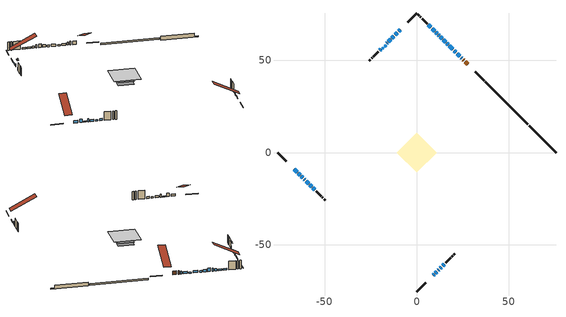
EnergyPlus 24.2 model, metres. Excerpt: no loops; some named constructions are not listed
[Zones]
conditioned space
 floor outside (Floor1 construction): -1.06,0 0,1.06 1.06,0 0,-1.06 z1.19
 floor adiabatic (Floor2 construction): -6.28,0 0,6.28 6.28,0 0,-6.28 z1.19
 floor adiabatic (AdiabaticFloorConstruction): -10.78,0 0,10.78 10.78,0 0,-10.78 z3.63
 floor foundation (Slab1 construction): -3.66,1.29 -1.29,3.66 3.66,-1.29 1.29,-3.66 z-0.91
 floor foundation (Slab2 construction): -6.28,0 0,6.28 6.28,0 0,-6.28 z-0.46
 wall outside (RimJoist1 construction): 0,-75.65 4.84,-70.81 / -75.65,0 -70.81,-4.84 / 0,75.65 -4.84,70.81 / 36.63,39.03 31.79,43.87 z1.19:1.49
 wall outside (AdiabaticWallConstruction 1): 27.66,47.99 26.22,49.44 / 25.56,50.09 25.19,50.46 z1.19:3.22
 wall outside (AdiabaticWallConstruction): 24.54,51.12 24.14,51.51 z1.19:2.87; -66.69,-8.97 -65,-10.66 z1.19:2.51; 23.48,52.17 21.94,53.72 / 19.69,55.96 17.79,57.87 / 11.09,64.56 10.36,65.3 / -56.46,-19.19 -55.38,-20.27 z1.19:2.36; 21.28,54.37 20.35,55.31 / -8.97,66.69 -9.85,65.8 / 10.04,-65.62 10.9,-64.75 / -62.72,-12.94 -61.83,-13.82 z1.19:1.75; 17.13,58.52 16.3,59.35 z1.19:2.16; 15.65,60 14.5,61.15 / 12.73,-62.92 13.42,-62.23 z1.19:2.61; 13.84,61.81 12.8,62.85 z1.19:3.22; -10.5,65.15 -11.76,63.89 / 11.56,-64.1 12.08,-63.57 z1.19:1.85; -12.42,63.24 -13.5,62.16 z1.19:1.83; 12.15,63.51 11.75,63.9 z1.19:2.92; -14.15,61.5 -15.41,60.24 / 9.7,65.95 8.35,67.3 z1.19:2; 8.97,-66.69 9.38,-66.27 z1.19:1.6; -16.07,59.59 -16.34,59.32 / -19.66,55.99 -20.13,55.52 z1.19:2.82; -64.34,-11.31 -63.37,-12.28 z1.19:3.07; 7.7,67.96 6.33,69.32 z1.19:2.03; 14.07,-61.58 15.01,-60.64 z1.19:2.41; -61.18,-14.47 -60.76,-14.89 z1.19:3.04; -60.11,-15.55 -58.7,-16.95 z1.19:2.31; -58.05,-17.6 -57.11,-18.54 z1.19:1.88
 wall outside (Wall1 construction): 15.67,-59.98 18.39,-57.26 / -54.72,-20.93 -52,-23.65 / -20.79,54.87 -23.51,52.15 / 5.67,69.98 2.95,72.7 z1.19:6.07
 wall outside (Wall2 construction): 19.05,-56.61 19.46,-56.19 / -51.35,-24.31 -50.93,-24.72 / -24.16,51.49 -24.58,51.08 / 2.3,73.36 1.88,73.77 z1.19:6.07
 wall outside (Wall3 construction): 20.12,-55.54 20.69,-54.97 / -50.28,-25.38 -49.71,-25.95 / -25.23,50.42 -25.8,49.85 / 1.23,74.43 0.66,75 z1.19:6.07
 wall foundation (FoundationWall1 construction): 61,14.65,-0.91 61,14.65,1.19 74.19,1.47,1.19 74.19,1.47,-0.37 75.65,0,-0.37 75.65,0,-0.91
 wall foundation (FoundationWall2 construction): 60.34,15.31 37.28,38.37 z-0.46:0.45
 window (WindowConstruction 24): 24.53,51.12 24.14,51.51 z1.19:2.87
 window (WindowConstruction 7): -66.69,-8.97 -65,-10.66 z1.19:2.51
 window (WindowConstruction 8): 23.48,52.17 21.94,53.72 z1.19:2.36
 window (WindowConstruction 9): 21.28,54.37 20.35,55.3 z1.19:1.75
 window (WindowConstruction 10): 19.69,55.96 17.79,57.86 z1.19:2.36
 window (WindowConstruction 11): 17.13,58.52 16.31,59.35 z1.19:2.16
 window (WindowConstruction 12): 15.65,60 14.5,61.15 z1.19:2.61
 window (WindowConstruction 13): 13.84,61.81 12.8,62.85 z1.19:3.22
 window (WindowConstruction 14): -8.97,66.69 -9.85,65.81 z1.19:1.75
 window (WindowConstruction 15): -10.5,65.15 -11.76,63.89 z1.19:1.85
 window (WindowConstruction 16): -12.42,63.24 -13.5,62.16 z1.19:1.82
 window (WindowConstruction 25): 12.15,63.51 11.75,63.9 z1.19:2.92
 window (WindowConstruction 17): -14.15,61.5 -15.41,60.24 z1.19:2
 window (WindowConstruction 18): 8.97,-66.69 9.38,-66.27 z1.19:1.6
 window (WindowConstruction 19): 10.04,-65.62 10.9,-64.75 z1.19:1.75
 window (WindowConstruction 20): 11.56,-64.1 12.08,-63.57 z1.19:1.85
 window (WindowConstruction 21): 12.74,-62.92 13.42,-62.23 z1.19:2.61
 window (WindowConstruction 26): -16.07,59.59 -16.34,59.32 z1.19:2.81
 window (WindowConstruction 22): 11.09,64.56 10.36,65.3 z1.19:2.36
 window (WindowConstruction 23): 9.7,65.95 8.35,67.3 z1.19:2
 window (WindowConstruction): -64.34,-11.31 -63.37,-12.28 z1.19:3.07
 window (WindowConstruction 27): 7.7,67.96 6.33,69.32 z1.19:2.03
 window (WindowConstruction 28): 14.08,-61.58 15.01,-60.64 z1.19:2.41
 window (WindowConstruction 1): -62.71,-12.94 -61.83,-13.82 z1.19:1.75
 window (WindowConstruction 2): -61.18,-14.48 -60.76,-14.89 z1.19:3.04
 window (WindowConstruction 3): -60.11,-15.55 -58.71,-16.95 z1.19:2.31
 window (WindowConstruction 4): -19.66,55.99 -20.13,55.52 z1.19:2.81
 window (WindowConstruction 5): -58.05,-17.6 -57.12,-18.54 z1.19:1.88
 window (WindowConstruction 6): -56.46,-19.19 -55.38,-20.27 z1.19:2.36
 door (Door): 27.66,47.99 26.22,49.44 z1.19:3.22
 door (Door 1): 25.56,50.09 25.19,50.46 z1.19:3.22
 ceiling adiabatic (AdiabaticFloorConstruction): 0,-10.78 10.78,0 0,10.78 -10.78,0 z3.63
 roof outside (Roof1 construction): 8.31,-67.34,6.07 -1.76,-57.27,13.19 -4.58,-60.09,13.19 5.5,-70.16,6.07; -67.34,-8.31,6.07 -57.27,1.76,13.19 -60.09,4.58,13.19 -70.16,-5.5,6.07; -8.31,67.34,6.07 1.76,57.27,13.19 4.58,60.09,13.19 -5.5,70.16,6.07; 28.32,47.34,6.07 18.24,37.27,13.19 21.06,34.45,13.19 31.13,44.52,6.07
 roof outside (AdiabaticRoofConstruction): -17.74,57.91,6.07 -17.07,57.24,6.54 -16.32,57.99,6.54 -16.99,58.66,6.07; -19.01,56.65,6.07 -18.46,56.1,6.45 -17.85,56.71,6.45 -18.4,57.26,6.07
 skylight (SkylightConstruction): -17.74,57.91,6.07 -17.07,57.25,6.54 -16.32,57.99,6.54 -16.99,58.66,6.07
 skylight (SkylightConstruction 1): -19.01,56.65,6.07 -18.46,56.1,6.45 -17.85,56.71,6.45 -18.4,57.26,6.07
[EnergyManagementSystem:Program]
component_loads_program: Set loads_htg_walls = 0; Set loads_htg_rim_joists = 0; Set loads_htg_foundation_walls = 0; Set loads_htg_floors = 0; Set loads_htg_slabs = 0; Set loads_htg_ceilings = 0; Set loads_htg_roofs = 0; Set loads_htg_windows_conduction = 0; Set loads_htg_windows_solar = 0; Set loads_htg_doors = 0; Set loads_htg_skylights_conduction = 0; Set loads_htg_skylights_solar = 0; Set loads_htg_internal_mass = 0; Set loads_htg_intgains = 0; Set loads_htg_lighting = 0; Set loads_htg_infil = 0; Set loads_htg_mechvent = 0; Set loads_htg_natvent = 0; Set loads_htg_whf = 0; Set loads_htg_ducts = 0; Set loads_clg_walls = 0; Set loads_clg_rim_joists = 0; Set loads_clg_foundation_walls = 0; Set loads_clg_floors = 0; Set loads_clg_slabs = 0; Set loads_clg_ceilings = 0; Set loads_clg_roofs = 0; Set loads_clg_windows_conduction = 0; Set loads_clg_windows_solar = 0; Set loads_clg_doors = 0; Set loads_clg_skylights_conduction = 0; Set loads_clg_skylights_solar = 0; Set loads_clg_internal_mass = 0; Set loads_clg_intgains = 0; Set loads_clg_lighting = 0; Set loads_clg_infil = 0; Set loads_clg_mechvent = 0; Set loads_clg_natvent = 0; Set loads_clg_whf = 0; Set loads_clg_ducts = 0; Set hr_walls = 0; Set hr_walls = hr_walls + s_conv_16 + s_ig_16 + s_sol_16 + s_lgt_16 + s_surf_16; Set hr_walls = hr_walls + s_conv_17 + s_ig_17 + s_sol_17 + s_lgt_17 + s_surf_17; Set hr_walls = hr_walls + s_conv_18 + s_ig_18 + s_sol_18 + s_lgt_18 + s_surf_18; Set hr_walls = hr_walls + s_conv_19 + s_ig_19 + s_sol_19 + s_lgt_19 + s_surf_19; Set hr_walls = hr_walls + s_conv_20 + s_ig_20 + s_sol_20 + s_lgt_20 + s_surf_20; Set hr_walls = hr_walls + s_conv_21 + s_ig_21 + s_sol_21 + s_lgt_21 + s_surf_21; Set hr_walls = hr_walls + s_conv_22 + s_ig_22 + s_sol_22 + s_lgt_22 + s_surf_22; Set hr_walls = hr_walls + s_conv_23 + s_ig_23 + s_sol_23 + s_lgt_23 + s_surf_23; Set hr_walls = hr_walls + s_conv_24 + s_ig_24 + s_sol_24 + s_lgt_24 + s_surf_24; Set hr_walls = hr_walls + s_conv_25 + s_ig_25 + s_sol_25 + s_lgt_25 + s_surf_25; Set hr_walls = hr_walls + s_conv_26 + s_ig_26 + s_sol_26 + s_lgt_26 + s_surf_26; Set hr_walls = hr_walls + s_conv_27 + s_ig_27 + s_sol_27 + s_lgt_27 + s_surf_27; Set hr_rim_joists = 0; Set hr_rim_joists = hr_rim_joists + s_conv_6 + s_ig_6 + s_sol_6 + s_lgt_6 + s_surf_6; Set hr_rim_joists = hr_rim_joists + s_conv_7 + s_ig_7 + s_sol_7 + s_lgt_7 + s_surf_7; Set hr_rim_joists = hr_rim_joists + s_conv_8 + s_ig_8 + s_sol_8 + s_lgt_8 + s_surf_8; Set hr_rim_joists = hr_rim_joists + s_conv_9 + s_ig_9 + s_sol_9 + s_lgt_9 + s_surf_9; Set hr_foundation_walls = 0; Set hr_foundation_walls = hr_foundation_walls + s_conv_2 + s_ig_2 + s_sol_2 + s_lgt_2 + s_surf_2; Set hr_foundation_walls = hr_foundation_walls + s_conv_3 + s_ig_3 + s_sol_3 + s_lgt_3 + s_surf_3; Set hr_floors = 0; Set hr_floors = hr_floors + s_conv + s_ig + s_sol + s_lgt + s_surf; Set hr_floors = hr_floors + s_conv_1 + s_ig_1 + s_sol_1 + s_lgt_1 + s_surf_1; Set hr_slabs = 0; Set hr_slabs = hr_slabs + s_conv_14 + s_ig_14 + s_sol_14 + s_lgt_14 + s_surf_14; Set hr_slabs = hr_slabs + s_conv_15 + s_ig_15 + s_sol_15 + s_lgt_15 + s_surf_15; Set hr_ceilings = 0; Set hr_roofs = 0; Set hr_roofs = hr_roofs + s_conv_10 + s_ig_10 + s_sol_10 + s_lgt_10 + s_surf_10; Set hr_roofs = hr_roofs + s_conv_11 + s_ig_11 + s_sol_11 + s_lgt_11 + s_surf_11; Set hr_roofs = hr_roofs + s_conv_12 + s_ig_12 + s_sol_12 + s_lgt_12 + s_surf_12; Set hr_roofs = hr_roofs + s_conv_13 + s_ig_13 + s_sol_13 + s_lgt_13 + s_surf_13; Set hr_windows_conduction = 0; Set hr_windows_conduction = hr_windows_conduction + ss_conv_2; Set hr_windows_conduction = hr_windows_conduction + ss_ig_2; Set hr_windows_conduction = hr_windows_conduction + ss_surf_2; Set hr_windows_conduction = hr_windows_conduction + ss_conv_3; Set hr_windows_conduction = hr_windows_conduction + ss_ig_3; Set hr_windows_conduction = hr_windows_conduction + ss_surf_3; Set hr_windows_conduction = hr_windows_conduction + ss_conv_4; Set hr_windows_conduction = hr_windows_conduction + ss_ig_4; Set hr_windows_conduction = hr_windows_conduction + ss_surf_4; Set hr_windows_conduction = hr_windows_conduction + ss_conv_5; Set hr_windows_conduction = hr_windows_conduction + ss_ig_5; Set hr_windows_conduction = hr_windows_conduction + ss_surf_5; Set hr_windows_conduction = hr_windows_conduction + ss_conv_6; Set hr_windows_conduction = hr_windows_conduction + ss_ig_6; Set hr_windows_conduction = hr_windows_conduction + ss_surf_6; Set hr_windows_conduction = hr_windows_conduction + ss_conv_7; Set hr_windows_conduction = hr_windows_conduction + ss_ig_7; Set hr_windows_conduction = hr_windows_conduction + ss_surf_7; Set hr_windows_conduction = hr_windows_conduction + ss_conv_8; Set hr_windows_conduction = hr_windows_conduction + ss_ig_8; Set hr_windows_conduction = hr_windows_conduction + ss_surf_8; Set hr_windows_conduction = hr_windows_conduction + ss_conv_9; Set hr_windows_conduction = hr_windows_conduction + ss_ig_9; Set hr_windows_conduction = hr_windows_conduction + ss_surf_9; Set hr_windows_conduction = hr_windows_conduction + ss_conv_10; Set hr_windows_conduction = hr_windows_conduction + ss_ig_10; Set hr_windows_conduction = hr_windows_conduction + ss_surf_10; Set hr_windows_conduction = hr_windows_conduction + ss_conv_11; Set hr_windows_conduction = hr_windows_conduction + ss_ig_11; Set hr_windows_conduction = hr_windows_conduction + ss_surf_11; Set hr_windows_conduction = hr_windows_conduction + ss_conv_12; Set hr_windows_conduction = hr_windows_conduction + ss_ig_12; Set hr_windows_conduction = hr_windows_conduction + ss_surf_12; Set hr_windows_conduction = hr_windows_conduction + ss_conv_13; Set hr_windows_conduction = hr_windows_conduction + ss_ig_13; Set hr_windows_conduction = hr_windows_conduction + ss_surf_13; Set hr_windows_conduction = hr_windows_conduction + ss_conv_14; Set hr_windows_conduction = hr_windows_conduction + ss_ig_14; Set hr_windows_conduction = hr_windows_conduction + ss_surf_14; Set hr_windows_conduction = hr_windows_conduction + ss_conv_15; Set hr_windows_conduction = hr_windows_conduction + ss_ig_15; Set hr_windows_conduction = hr_windows_conduction + ss_surf_15; Set hr_windows_conduction = hr_windows_conduction + ss_conv_16; Set hr_windows_conduction = hr_windows_conduction + ss_ig_16; Set hr_windows_conduction = hr_windows_conduction + ss_surf_16; Set hr_windows_conduction = hr_windows_conduction + ss_conv_17; Set hr_windows_conduction = hr_windows_conduction + ss_ig_17; Set hr_windows_conduction = hr_windows_conduction + ss_surf_17; Set hr_windows_conduction = hr_windows_conduction + ss_conv_18; Set hr_windows_conduction = hr_windows_conduction + ss_ig_18; Set hr_windows_conduction = hr_windows_conduction + ss_surf_18; Set hr_windows_conduction = hr_windows_conduction + ss_conv_19; Set hr_windows_conduction = hr_windows_conduction + ss_ig_19; Set hr_windows_conduction = hr_windows_conduction + ss_surf_19; Set hr_windows_conduction = hr_windows_conduction + ss_conv_20; Set hr_windows_conduction = hr_windows_conduction + ss_ig_20; Set hr_windows_conduction = hr_windows_conduction + ss_surf_20; Set hr_windows_conduction = hr_windows_conduction + ss_conv_21; Set hr_windows_conduction = hr_windows_conduction + ss_ig_21; Set hr_windows_conduction = hr_windows_conduction + ss_surf_21; Set hr_windows_conduction = hr_windows_conduction + ss_conv_24; Set hr_windows_conduction = hr_windows_conduction + ss_ig_24; Set hr_windows_conduction = hr_windows_conduction + ss_surf_24; Set hr_windows_conduction = hr_windows_conduction + ss_conv_25; Set hr_windows_conduction = hr_windows_conduction + ss_ig_25; Set hr_windows_conduction = hr_windows_conduction + ss_surf_25; Set hr_windows_conduction = hr_windows_conduction + ss_conv_26; Set hr_windows_conduction = hr_windows_conduction + ss_ig_26; Set hr_windows_conduction = hr_windows_conduction + ss_surf_26; Set hr_windows_conduction = hr_windows_conduction + ss_conv_27; Set hr_windows_conduction = hr_windows_conduction + ss_ig_27; Set hr_windows_conduction = hr_windows_conduction + ss_surf_27; Set hr_windows_conduction = hr_windows_conduction + ss_conv_28; Set hr_windows_conduction = hr_windows_conduction + ss_ig_28; Set hr_windows_conduction = hr_windows_conduction + ss_surf_28; Set hr_windows_conduction = hr_windows_conduction + ss_conv_29; Set hr_windows_conduction = hr_windows_conduction + ss_ig_29; Set hr_windows_conduction = hr_windows_conduction + ss_surf_29; Set hr_windows_conduction = hr_windows_conduction + ss_conv_30; Set hr_windows_conduction = hr_windows_conduction + ss_ig_30; Set hr_windows_conduction = hr_windows_conduction + ss_surf_30; Set hr_windows_conduction = hr_windows_conduction + ss_conv_31; Set hr_windows_conduction = hr_windows_conduction + ss_ig_31; Set hr_windows_conduction = hr_windows_conduction + ss_surf_31; Set hr_windows_conduction = hr_windows_conduction + ss_conv_32; Set hr_windows_conduction = hr_windows_conduction + ss_ig_32; Set hr_windows_conduction = hr_windows_conduction + ss_surf_32; Set hr_windows_solar = 0; Set hr_windows_solar = hr_windows_solar - ss_trans_in * ZoneTimestep * 3600 + ss_back_out * ZoneTimestep * 3600 + ss_trans_out * ZoneTimestep * 3600; Set hr_windows_solar = hr_windows_solar - ss_trans_in_1 * ZoneTimestep * 3600 + ss_back_out_1 * ZoneTimestep * 3600 + ss_trans_out_1 * ZoneTimestep * 3600; Set hr_windows_solar = hr_windows_solar - ss_trans_in_2 * ZoneTimestep * 3600 + ss_back_out_2 * ZoneTimestep * 3600 + ss_trans_out_2 * ZoneTimestep * 3600; Set hr_windows_solar = hr_windows_solar - ss_trans_in_3 * ZoneTimestep * 3600 + ss_back_out_3 * ZoneTimestep * 3600 + ss_trans_out_3 * ZoneTimestep * 3600; Set hr_windows_solar = hr_windows_solar - ss_trans_in_4 * ZoneTimestep * 3600 + ss_back_out_4 * ZoneTimestep * 3600 + ss_trans_out_4 * ZoneTimestep * 3600; Set hr_windows_solar = hr_windows_solar - ss_trans_in_5 * ZoneTimestep * 3600 + ss_back_out_5 * ZoneTimestep * 3600 + ss_trans_out_5 * ZoneTimestep * 3600; Set hr_windows_solar = hr_windows_solar - ss_trans_in_6 * ZoneTimestep * 3600 + ss_back_out_6 * ZoneTimestep * 3600 + ss_trans_out_6 * ZoneTimestep * 3600; Set hr_windows_solar = hr_windows_solar - ss_trans_in_7 * ZoneTimestep * 3600 + ss_back_out_7 * ZoneTimestep * 3600 + ss_trans_out_7 * ZoneTimestep * 3600; Set hr_windows_solar = hr_windows_solar - ss_trans_in_8 * ZoneTimestep * 3600 + ss_back_out_8 * ZoneTimestep * 3600 + ss_trans_out_8 * ZoneTimestep * 3600; Set hr_windows_solar = hr_windows_solar - ss_trans_in_9 * ZoneTimestep * 3600 + ss_back_out_9 * ZoneTimestep * 3600 + ss_trans_out_9 * ZoneTimestep * 3600; Set hr_windows_solar = hr_windows_solar - ss_trans_in_10 * ZoneTimestep * 3600 + ss_back_out_10 * ZoneTimestep * 3600 + ss_trans_out_10 * ZoneTimestep * 3600; Set hr_windows_solar = hr_windows_solar - ss_trans_in_11 * ZoneTimestep * 3600 + ss_back_out_11 * ZoneTimestep * 3600 + ss_trans_out_11 * ZoneTimestep * 3600; Set hr_windows_solar = hr_windows_solar - ss_trans_in_12 * ZoneTimestep * 3600 + ss_back_out_12 * ZoneTimestep * 3600 + ss_trans_out_12 * ZoneTimestep * 3600; Set hr_windows_solar = hr_windows_solar - ss_trans_in_13 * ZoneTimestep * 3600 + ss_back_out_13 * ZoneTimestep * 3600 + ss_trans_out_13 * ZoneTimestep * 3600; Set hr_windows_solar = hr_windows_solar - ss_trans_in_14 * ZoneTimestep * 3600 + ss_back_out_14 * ZoneTimestep * 3600 + ss_trans_out_14 * ZoneTimestep * 3600; Set hr_windows_solar = hr_windows_solar - ss_trans_in_15 * ZoneTimestep * 3600 + ss_back_out_15 * ZoneTimestep * 3600 + ss_trans_out_15 * ZoneTimestep * 3600; Set hr_windows_solar = hr_windows_solar - ss_trans_in_16 * ZoneTimestep * 3600 + ss_back_out_16 * ZoneTimestep * 3600 + ss_trans_out_16 * ZoneTimestep * 3600; Set hr_windows_solar = hr_windows_solar - ss_trans_in_17 * ZoneTimestep * 3600 + ss_back_out_17 * ZoneTimestep * 3600 + ss_trans_out_17 * ZoneTimestep * 3600; Set hr_windows_solar = hr_windows_solar - ss_trans_in_18 * ZoneTimestep * 3600 + ss_back_out_18 * ZoneTimestep * 3600 + ss_trans_out_18 * ZoneTimestep * 3600; Set hr_windows_solar = hr_windows_solar - ss_trans_in_19 * ZoneTimestep * 3600 + ss_back_out_19 * ZoneTimestep * 3600 + ss_trans_out_19 * ZoneTimestep * 3600; Set hr_windows_solar = hr_windows_solar - ss_trans_in_22 * ZoneTimestep * 3600 + ss_back_out_22 * ZoneTimestep * 3600 + ss_trans_out_22 * ZoneTimestep * 3600; Set hr_windows_solar = hr_windows_solar - ss_trans_in_23 * ZoneTimestep * 3600 + ss_back_out_23 * ZoneTimestep * 3600 + ss_trans_out_23 * ZoneTimestep * 3600; Set hr_windows_solar = hr_windows_solar - ss_trans_in_24 * ZoneTimestep * 3600 + ss_back_out_24 * ZoneTimestep * 3600 + ss_trans_out_24 * ZoneTimestep * 3600; Set hr_windows_solar = hr_windows_solar - ss_trans_in_25 * ZoneTimestep * 3600 + ss_back_out_25 * ZoneTimestep * 3600 + ss_trans_out_25 * ZoneTimestep * 3600; Set hr_windows_solar = hr_windows_solar - ss_trans_in_26 * ZoneTimestep * 3600 + ss_back_out_26 * ZoneTimestep * 3600 + ss_trans_out_26 * ZoneTimestep * 3600; Set hr_windows_solar = hr_windows_solar - ss_trans_in_27 * ZoneTimestep * 3600 + ss_back_out_27 * ZoneTimestep * 3600 + ss_trans_out_27 * ZoneTimestep * 3600; Set hr_windows_solar = hr_windows_solar - ss_trans_in_28 * ZoneTimestep * 3600 + ss_back_out_28 * ZoneTimestep * 3600 + ss_trans_out_28 * ZoneTimestep * 3600; Set hr_windows_solar = hr_windows_solar - ss_trans_in_29 * ZoneTimestep * 3600 + ss_back_out_29 * ZoneTimestep * 3600 + ss_trans_out_29 * ZoneTimestep * 3600; Set hr_windows_solar = hr_windows_solar - ss_trans_in_30 * ZoneTimestep * 3600 + ss_back_out_30 * ZoneTimestep * 3600 + ss_trans_out_30 * ZoneTimestep * 3600; Set hr_doors = 0; Set hr_doors = hr_doors + ss_sol; Set hr_doors = hr_doors + ss_lgt; Set hr_doors = hr_doors + ss_conv; Set hr_doors = hr_doors + ss_ig; Set hr_doors = hr_doors + ss_surf; Set hr_doors = hr_doors + ss_sol_1; Set hr_doors = hr_doors + ss_lgt_1; Set hr_doors = hr_doors + ss_conv_1; Set hr_doors = hr_doors + ss_ig_1; Set hr_doors = hr_doors + ss_surf_1; Set hr_skylights_conduction = 0; Set hr_skylights_conduction = hr_skylights_conduction + ss_conv_22; Set hr_skylights_conduction = hr_skylights_conduction + ss_ig_22; Set hr_skylights_conduction = hr_skylights_conduction + ss_surf_22; Set hr_skylights_conduction = hr_skylights_conduction + ss_conv_23; Set hr_skylights_conduction = hr_skylights_conduction + ss_ig_23; Set hr_skylights_conduction = hr_skylights_conduction + ss_surf_23; Set hr_skylights_solar = 0; Set hr_skylights_solar = hr_skylights_solar - ss_trans_in_20 * ZoneTimestep * 3600 + ss_back_out_20 * ZoneTimestep * 3600 + ss_trans_out_20 * ZoneTimestep * 3600; Set hr_skylights_solar = hr_skylights_solar - ss_trans_in_21 * ZoneTimestep * 3600 + ss_back_out_21 * ZoneTimestep * 3600 + ss_trans_out_21 * ZoneTimestep * 3600; Set hr_internal_mass = 0; Set hr_internal_mass = hr_internal_mass + s_conv_4 + s_ig_4 + s_sol_4 + s_lgt_4 + s_surf_4; Set hr_internal_mass = hr_internal_mass + s_conv_5 + s_ig_5 + s_sol_5 + s_lgt_5 + s_surf_5; Set hr_internal_mass = hr_internal_mass + im_conv + im_ig + im_sol + im_lgt + im_surf; Set hr_internal_mass = hr_internal_mass + im_conv_1 + im_ig_1 + im_sol_1 + im_lgt_1 + im_surf_1; Set hr_intgains = 0; Set hr_intgains = hr_intgains - ig_ee_conv - ig_ee_rad - ig_ee_conv_1 - ig_ee_rad_1 - ig_ee_conv_2 - ig_ee_rad_2 - ig_ee_conv_3 - ig_ee_rad_3 - ig_ee_conv_4 - ig_ee_rad_4 - ig_ee_conv_5 - ig_ee_rad_5 - ig_ee_conv_6 - ig_ee_rad_6 - ig_oe_conv - ig_oe_rad - ig_oe_conv_1 - ig_oe_rad_1 - ig_oe_conv_2 - ig_oe_rad_2 - ig_oe_conv_3 - ig_oe_rad_3 - ig_oe_conv_4 - ig_oe_rad_4 - ig_ppl_conv - ig_ppl_rad; Set hr_lighting = 0; Set hr_lighting = hr_lighting - ig_lgt_conv - ig_lgt_rad - ig_lgt_vis; Set hr_infil = 0; Set hr_infil = hr_infil - airflow_gain + airflow_loss; Set hr_natvent = 0; Set hr_natvent = hr_natvent - airflow_gain_1 + airflow_loss_1; Set hr_whf = 0; Set hr_whf = hr_whf - airflow_gain_2 + airflow_loss_2; Set hr_mechvent = 0; Set hr_mechvent = hr_mechvent - mv_conv - mv_rad - mv_conv_1 - mv_rad_1 - mv_conv_2 - mv_rad_2 - mv_conv_3 - mv_rad_3 - mv_conv_4 - mv_rad_4 - mv_conv_5 - mv_rad_5 - mv_conv_6 - mv_rad_6; Set hr_ducts = 0; Set hr_intgains = hr_intgains + dhw_loss * (1.0*(1-dhw_rtf) + 1.0*dhw_rtf); Set htg_mode = 0; Set clg_mode = 0; If (htg_load_cond > 0); Set htg_mode = 1.0; ElseIf (clg_load_cond > 0); Set clg_mode = 0.0; Else; Set htg_season = 0; Set clg_season = 0; If ((DayOfYear >= 1) && (DayOfYear <= 365)); Set clg_season = 1; EndIf; If ((DayOfYear >= 1) && (DayOfYear <= 365)); Set htg_season = 1; EndIf; If ((airflow_gain_1 <> 0) || (airflow_loss_1 <> 0)) && (clg_season == 1); Set clg_mode = 0.0; ElseIf ((airflow_gain_2 <> 0) || (airflow_loss_2 <> 0)) && (clg_season == 1); Set clg_mode = 0.0; Else; Set Tmid_setpoint = (htg_sp_s_1 + clg_sp_s_1) / 2; If (tin_s_1 > Tmid_setpoint) && (clg_season == 1); Set clg_mode = 0.0; ElseIf (tin_s_1 < Tmid_setpoint) && (htg_season == 1); Set htg_mode = 1.0; EndIf; EndIf; EndIf; Set loads_htg_walls = loads_htg_walls + (hr_walls * htg_mode * 1); Set loads_htg_rim_joists = loads_htg_rim_joists + (hr_rim_joists * htg_mode * 1); Set loads_htg_foundation_walls = loads_htg_foundation_walls + (hr_foundation_walls * htg_mode * 1); Set loads_htg_floors = loads_htg_floors + (hr_floors * htg_mode * 1); Set loads_htg_slabs = loads_htg_slabs + (hr_slabs * htg_mode * 1); Set loads_htg_ceilings = loads_htg_ceilings + (hr_ceilings * htg_mode * 1); Set loads_htg_roofs = loads_htg_roofs + (hr_roofs * htg_mode * 1); Set loads_htg_windows_conduction = loads_htg_windows_conduction + (hr_windows_conduction * htg_mode * 1); Set loads_htg_windows_solar = loads_htg_windows_solar + (hr_windows_solar * htg_mode * 1); Set loads_htg_doors = loads_htg_doors + (hr_doors * htg_mode * 1); Set loads_htg_skylights_conduction = loads_htg_skylights_conduction + (hr_skylights_conduction * htg_mode * 1); Set loads_htg_skylights_solar = loads_htg_skylights_solar + (hr_skylights_solar * htg_mode * 1); Set loads_htg_internal_mass = loads_htg_internal_mass + (hr_internal_mass * htg_mode * 1); Set loads_htg_intgains = loads_htg_intgains + (hr_intgains * htg_mode * 1); Set loads_htg_lighting = loads_htg_lighting + (hr_lighting * htg_mode * 1); Set loads_htg_infil = loads_htg_infil + (hr_infil * htg_mode * 1); Set loads_htg_mechvent = loads_htg_mechvent + (hr_mechvent * htg_mode * 1); Set loads_htg_natvent = loads_htg_natvent + (hr_natvent * htg_mode * 1); Set loads_htg_whf = loads_htg_whf + (hr_whf * htg_mode * 1); Set loads_htg_ducts = loads_htg_ducts + (hr_ducts * htg_mode * 1); Set loads_clg_walls = loads_clg_walls + (-hr_walls * clg_mode * 1); Set loads_clg_rim_joists = loads_clg_rim_joists + (-hr_rim_joists * clg_mode * 1); Set loads_clg_foundation_walls = loads_clg_foundation_walls + (-hr_foundation_walls * clg_mode * 1); Set loads_clg_floors = loads_clg_floors + (-hr_floors * clg_mode * 1); Set loads_clg_slabs = loads_clg_slabs + (-hr_slabs * clg_mode * 1); Set loads_clg_ceilings = loads_clg_ceilings + (-hr_ceilings * clg_mode * 1); Set loads_clg_roofs = loads_clg_roofs + (-hr_roofs * clg_mode * 1); Set loads_clg_windows_conduction = loads_clg_windows_conduction + (-hr_windows_conduction * clg_mode * 1); Set loads_clg_windows_solar = loads_clg_windows_solar + (-hr_windows_solar * clg_mode * 1); Set loads_clg_doors = loads_clg_doors + (-hr_doors * clg_mode * 1); Set loads_clg_skylights_conduction = loads_clg_skylights_conduction + (-hr_skylights_conduction * clg_mode * 1); Set loads_clg_skylights_solar = loads_clg_skylights_solar + (-hr_skylights_solar * clg_mode * 1); Set loads_clg_internal_mass = loads_clg_internal_mass + (-hr_internal_mass * clg_mode * 1); Set loads_clg_intgains = loads_clg_intgains + (-hr_intgains * clg_mode * 1); Set loads_clg_lighting = loads_clg_lighting + (-hr_lighting * clg_mode * 1); Set loads_clg_infil = loads_clg_infil + (-hr_infil * clg_mode * 1); Set loads_clg_mechvent = loads_clg_mechvent + (-hr_mechvent * clg_mode * 1); Set loads_clg_natvent = loads_clg_natvent + (-hr_natvent * clg_mode * 1); Set loads_clg_whf = loads_clg_whf + (-hr_whf * clg_mode * 1); Set loads_clg_ducts = loads_clg_ducts + (-hr_ducts * clg_mode * 1)
[Schedule:Day:Interval]
interior lighting schedule day: No, 01:00, 0.108182, 04:00, 0.0901515, 05:00, 0.0991667, 06:00, 0.162273, 07:00, 0.270455, 08:00, 0.342576, 10:00, 0.369621, 11:00, 0.351591, 12:00, 0.333561, 13:00, 0.324545, 14:00, 0.31553, 15:00, 0.333561, 16:00, 0.369621, 17:00, 0.450758, 18:00, 0.585985, 19:00, 0.775303, 20:00, 0.955606, 21:00, 0.991667, 22:00, 0.712197, 23:00, 0.360606, 24:00, 0.162273
interior lighting schedule day 1: No, 01:00, 0.100909, 04:00, 0.0840909, 05:00, 0.0925, 06:00, 0.151364, 07:00, 0.252273, 08:00, 0.319545, 10:00, 0.344773, 11:00, 0.327955, 12:00, 0.311136, 13:00, 0.302727, 14:00, 0.294318, 15:00, 0.311136, 16:00, 0.344773, 17:00, 0.420455, 18:00, 0.546591, 19:00, 0.723182, 20:00, 0.891364, 21:00, 0.925, 22:00, 0.664318, 23:00, 0.336364, 24:00, 0.151364
interior lighting schedule day 2: No, 01:00, 0.0927273, 04:00, 0.0772727, 05:00, 0.085, 06:00, 0.139091, 07:00, 0.231818, 08:00, 0.293636, 10:00, 0.316818, 11:00, 0.301364, 12:00, 0.285909, 13:00, 0.278182, 14:00, 0.270455, 15:00, 0.285909, 16:00, 0.316818, 17:00, 0.386364, 18:00, 0.502273, 19:00, 0.664545, 20:00, 0.819091, 21:00, 0.85, 22:00, 0.610455, 23:00, 0.309091, 24:00, 0.139091
interior lighting schedule day 3: No, 01:00, 0.0845455, 04:00, 0.0704545, 05:00, 0.0775, 06:00, 0.126818, 07:00, 0.211364, 08:00, 0.267727, 10:00, 0.288864, 11:00, 0.274773, 12:00, 0.260682, 13:00, 0.253636, 14:00, 0.246591, 15:00, 0.260682, 16:00, 0.288864, 17:00, 0.352273, 18:00, 0.457955, 19:00, 0.605909, 20:00, 0.746818, 21:00, 0.775, 22:00, 0.556591, 23:00, 0.281818, 24:00, 0.126818
interior lighting schedule day 4: No, 01:00, 0.0763636, 04:00, 0.0636364, 05:00, 0.07, 06:00, 0.114545, 07:00, 0.190909, 08:00, 0.241818, 10:00, 0.260909, 11:00, 0.248182, 12:00, 0.235455, 13:00, 0.229091, 14:00, 0.222727, 15:00, 0.235455, 16:00, 0.260909, 17:00, 0.318182, 18:00, 0.413636, 19:00, 0.547273, 20:00, 0.674545, 21:00, 0.7, 22:00, 0.502727, 23:00, 0.254545, 24:00, 0.114545
interior lighting schedule day 5: No, 01:00, 0.0727273, 04:00, 0.0606061, 05:00, 0.0666667, 06:00, 0.109091, 07:00, 0.181818, 08:00, 0.230303, 10:00, 0.248485, 11:00, 0.236364, 12:00, 0.224242, 13:00, 0.218182, 14:00, 0.212121, 15:00, 0.224242, 16:00, 0.248485, 17:00, 0.30303, 18:00, 0.393939, 19:00, 0.521212, 20:00, 0.642424, 21:00, 0.666667, 22:00, 0.478788, 23:00, 0.242424, 24:00, 0.109091
interior lighting schedule day 6: No, 01:00, 0.0745455, 04:00, 0.0621212, 05:00, 0.0683333, 06:00, 0.111818, 07:00, 0.186364, 08:00, 0.236061, 10:00, 0.254697, 11:00, 0.242273, 12:00, 0.229848, 13:00, 0.223636, 14:00, 0.217424, 15:00, 0.229848, 16:00, 0.254697, 17:00, 0.310606, 18:00, 0.403788, 19:00, 0.534242, 20:00, 0.658485, 21:00, 0.683333, 22:00, 0.490758, 23:00, 0.248485, 24:00, 0.111818
interior lighting schedule day 7: No, 01:00, 0.08, 04:00, 0.0666667, 05:00, 0.0733333, 06:00, 0.12, 07:00, 0.2, 08:00, 0.253333, 10:00, 0.273333, 11:00, 0.26, 12:00, 0.246667, 13:00, 0.24, 14:00, 0.233333, 15:00, 0.246667, 16:00, 0.273333, 17:00, 0.333333, 18:00, 0.433333, 19:00, 0.573333, 20:00, 0.706667, 21:00, 0.733333, 22:00, 0.526667, 23:00, 0.266667, 24:00, 0.12
interior lighting schedule day 8: No, 01:00, 0.0890909, 04:00, 0.0742424, 05:00, 0.0816667, 06:00, 0.133636, 07:00, 0.222727, 08:00, 0.282121, 10:00, 0.304394, 11:00, 0.289545, 12:00, 0.274697, 13:00, 0.267273, 14:00, 0.259848, 15:00, 0.274697, 16:00, 0.304394, 17:00, 0.371212, 18:00, 0.482576, 19:00, 0.638485, 20:00, 0.78697, 21:00, 0.816667, 22:00, 0.586515, 23:00, 0.29697, 24:00, 0.133636
interior lighting schedule day 9: No, 01:00, 0.0972727, 04:00, 0.0810606, 05:00, 0.0891667, 06:00, 0.145909, 07:00, 0.243182, 08:00, 0.30803, 10:00, 0.332348, 11:00, 0.316136, 12:00, 0.299924, 13:00, 0.291818, 14:00, 0.283712, 15:00, 0.299924, 16:00, 0.332348, 17:00, 0.405303, 18:00, 0.526894, 19:00, 0.697121, 20:00, 0.859242, 21:00, 0.891667, 22:00, 0.640379, 23:00, 0.324242, 24:00, 0.145909
interior lighting schedule day 10: No, 01:00, 0.105455, 04:00, 0.0878788, 05:00, 0.0966667, 06:00, 0.158182, 07:00, 0.263636, 08:00, 0.333939, 10:00, 0.360303, 11:00, 0.342727, 12:00, 0.325152, 13:00, 0.316364, 14:00, 0.307576, 15:00, 0.325152, 16:00, 0.360303, 17:00, 0.439394, 18:00, 0.571212, 19:00, 0.755758, 20:00, 0.931515, 21:00, 0.966667, 22:00, 0.694242, 23:00, 0.351515, 24:00, 0.158182
interior lighting schedule day 11: No, 01:00, 0.109091, 04:00, 0.0909091, 05:00, 0.1, 06:00, 0.163636, 07:00, 0.272727, 08:00, 0.345455, 10:00, 0.372727, 11:00, 0.354545, 12:00, 0.336364, 13:00, 0.327273, 14:00, 0.318182, 15:00, 0.336364, 16:00, 0.372727, 17:00, 0.454545, 18:00, 0.590909, 19:00, 0.781818, 20:00, 0.963636, 21:00, 1, 22:00, 0.718182, 23:00, 0.363636, 24:00, 0.163636
interior lighting schedule default day; occupants schedule default day; clothes dryer schedule default day; cooking range schedule default day; mech vent bath fan 0 schedule default day; mech vent bath fan 1 schedule default day; mech vent range fan 0 schedule default day; misc plug loads schedule default day; general water use schedule default day; heating setpoint default day; cooling setpoint default day; clothes dryer exhaust 0 schedule default day; cooling season schedule day; cooling season schedule day 2; cooling season schedule default day; exterior lighting schedule default day; natural vent schedule default day: No, 24:00, 0
occupants schedule day: No, 05:00, 0.426829, 06:00, 0.719512, 07:00, 1, 08:00, 0.670732, 09:00, 0.329268, 14:00, 0.170732, 15:00, 0.231707, 16:00, 0.329268, 17:00, 0.5, 18:00, 0.670732, 19:00, 0.829268, 21:00, 1, 22:00, 0.853659, 23:00, 0.646341, 24:00, 0.426829
clothes dryer schedule day; clothes dryer exhaust 0 schedule day: No, 01:00, 0.123457, 02:00, 0.0740741, 03:00, 0.0493827, 04:00, 0.0246914, 05:00, 0.0493827, 06:00, 0.0740741, 07:00, 0.197531, 08:00, 0.395062, 09:00, 0.592593, 10:00, 0.839506, 11:00, 0.962963, 12:00, 1, 13:00, 0.91358, 14:00, 0.82716, 15:00, 0.716049, 16:00, 0.753086, 17:00, 0.679012, 18:00, 0.666667, 20:00, 0.62963, 21:00, 0.641975, 22:00, 0.666667, 23:00, 0.54321, 24:00, 0.296296
cooking range schedule day: No, 05:00, 0.0597015, 06:00, 0.11194, 07:00, 0.171642, 08:00, 0.291045, 11:00, 0.343284, 12:00, 0.402985, 13:00, 0.462687, 14:00, 0.343284, 15:00, 0.291045, 16:00, 0.402985, 17:00, 0.567164, 18:00, 1, 19:00, 0.850746, 20:00, 0.432836, 21:00, 0.291045, 22:00, 0.231343, 23:00, 0.171642, 24:00, 0.11194
mech vent bath fan 0 schedule day; mech vent bath fan 1 schedule day: No, 07:00, 0, 08:00, 1, 09:00, 0.2, 24:00, 0
mech vent range fan 0 schedule day: No, 18:00, 0, 19:00, 1, 20:00, 0.2, 24:00, 0
misc plug loads schedule day: No, 06:00, 0.705882, 07:00, 0.745098, 08:00, 0.803922, 15:00, 0.823529, 16:00, 0.862745, 17:00, 0.921569, 18:00, 0.980392, 19:00, 1, 20:00, 0.980392, 21:00, 0.941176, 22:00, 0.862745, 23:00, 0.784314, 24:00, 0.72549
general water use schedule day: No, 01:00, 0.315068, 03:00, 0.287671, 04:00, 0.342466, 05:00, 0.369863, 06:00, 0.520548, 07:00, 0.60274, 08:00, 0.534247, 10:00, 0.506849, 11:00, 0.465753, 14:00, 0.479452, 15:00, 0.534247, 16:00, 0.589041, 17:00, 0.69863, 18:00, 0.876712, 19:00, 0.890411, 20:00, 0.986301, 21:00, 1, 22:00, 0.863014, 23:00, 0.616438, 24:00, 0.465753
heating setpoint day: No, 07:00, 18, 23:00, 21, 24:00, 18
cooling setpoint day: No, 24:00, 25
cooling season schedule day 1: No, 24:00, 1
exterior lighting schedule day: No, 01:00, 0.566667, 03:00, 0.524167, 05:00, 0.495833, 06:00, 0.5525, 07:00, 0.623333, 08:00, 0.580833, 09:00, 0.439167, 10:00, 0.354167, 12:00, 0.34, 13:00, 0.354167, 14:00, 0.396667, 15:00, 0.425, 16:00, 0.495833, 17:00, 0.623333, 18:00, 0.793333, 19:00, 0.906667, 20:00, 0.963333, 21:00, 0.991667, 22:00, 0.920833, 23:00, 0.793333, 24:00, 0.665833
exterior lighting schedule day 1: No, 01:00, 0.528571, 03:00, 0.488929, 05:00, 0.4625, 06:00, 0.515357, 07:00, 0.581429, 08:00, 0.541786, 09:00, 0.409643, 10:00, 0.330357, 12:00, 0.317143, 13:00, 0.330357, 14:00, 0.37, 15:00, 0.396429, 16:00, 0.4625, 17:00, 0.581429, 18:00, 0.74, 19:00, 0.845714, 20:00, 0.898571, 21:00, 0.925, 22:00, 0.858929, 23:00, 0.74, 24:00, 0.621071
exterior lighting schedule day 10: No, 01:00, 0.552381, 03:00, 0.510952, 05:00, 0.483333, 06:00, 0.538571, 07:00, 0.607619, 08:00, 0.56619, 09:00, 0.428095, 10:00, 0.345238, 12:00, 0.331429, 13:00, 0.345238, 14:00, 0.386667, 15:00, 0.414286, 16:00, 0.483333, 17:00, 0.607619, 18:00, 0.773333, 19:00, 0.88381, 20:00, 0.939048, 21:00, 0.966667, 22:00, 0.897619, 23:00, 0.773333, 24:00, 0.649048
exterior lighting schedule day 11: No, 01:00, 0.571429, 03:00, 0.528571, 05:00, 0.5, 06:00, 0.557143, 07:00, 0.628571, 08:00, 0.585714, 09:00, 0.442857, 10:00, 0.357143, 12:00, 0.342857, 13:00, 0.357143, 14:00, 0.4, 15:00, 0.428571, 16:00, 0.5, 17:00, 0.628571, 18:00, 0.8, 19:00, 0.914286, 20:00, 0.971429, 21:00, 1, 22:00, 0.928571, 23:00, 0.8, 24:00, 0.671429
exterior lighting schedule day 2: No, 01:00, 0.485714, 03:00, 0.449286, 05:00, 0.425, 06:00, 0.473571, 07:00, 0.534286, 08:00, 0.497857, 09:00, 0.376429, 10:00, 0.303571, 12:00, 0.291429, 13:00, 0.303571, 14:00, 0.34, 15:00, 0.364286, 16:00, 0.425, 17:00, 0.534286, 18:00, 0.68, 19:00, 0.777143, 20:00, 0.825714, 21:00, 0.85, 22:00, 0.789286, 23:00, 0.68, 24:00, 0.570714
exterior lighting schedule day 3: No, 01:00, 0.442857, 03:00, 0.409643, 05:00, 0.3875, 06:00, 0.431786, 07:00, 0.487143, 08:00, 0.453929, 09:00, 0.343214, 10:00, 0.276786, 12:00, 0.265714, 13:00, 0.276786, 14:00, 0.31, 15:00, 0.332143, 16:00, 0.3875, 17:00, 0.487143, 18:00, 0.62, 19:00, 0.708571, 20:00, 0.752857, 21:00, 0.775, 22:00, 0.719643, 23:00, 0.62, 24:00, 0.520357
exterior lighting schedule day 4: No, 01:00, 0.4, 03:00, 0.37, 05:00, 0.35, 06:00, 0.39, 07:00, 0.44, 08:00, 0.41, 09:00, 0.31, 10:00, 0.25, 12:00, 0.24, 13:00, 0.25, 14:00, 0.28, 15:00, 0.3, 16:00, 0.35, 17:00, 0.44, 18:00, 0.56, 19:00, 0.64, 20:00, 0.68, 21:00, 0.7, 22:00, 0.65, 23:00, 0.56, 24:00, 0.47
exterior lighting schedule day 5: No, 01:00, 0.380952, 03:00, 0.352381, 05:00, 0.333333, 06:00, 0.371429, 07:00, 0.419048, 08:00, 0.390476, 09:00, 0.295238, 10:00, 0.238095, 12:00, 0.228571, 13:00, 0.238095, 14:00, 0.266667, 15:00, 0.285714, 16:00, 0.333333, 17:00, 0.419048, 18:00, 0.533333, 19:00, 0.609524, 20:00, 0.647619, 21:00, 0.666667, 22:00, 0.619048, 23:00, 0.533333, 24:00, 0.447619
exterior lighting schedule day 6: No, 01:00, 0.390476, 03:00, 0.36119, 05:00, 0.341667, 06:00, 0.380714, 07:00, 0.429524, 08:00, 0.400238, 09:00, 0.302619, 10:00, 0.244048, 12:00, 0.234286, 13:00, 0.244048, 14:00, 0.273333, 15:00, 0.292857, 16:00, 0.341667, 17:00, 0.429524, 18:00, 0.546667, 19:00, 0.624762, 20:00, 0.66381, 21:00, 0.683333, 22:00, 0.634524, 23:00, 0.546667, 24:00, 0.45881
exterior lighting schedule day 7: No, 01:00, 0.419048, 03:00, 0.387619, 05:00, 0.366667, 06:00, 0.408571, 07:00, 0.460952, 08:00, 0.429524, 09:00, 0.324762, 10:00, 0.261905, 12:00, 0.251429, 13:00, 0.261905, 14:00, 0.293333, 15:00, 0.314286, 16:00, 0.366667, 17:00, 0.460952, 18:00, 0.586667, 19:00, 0.670476, 20:00, 0.712381, 21:00, 0.733333, 22:00, 0.680952, 23:00, 0.586667, 24:00, 0.492381
exterior lighting schedule day 8: No, 01:00, 0.466667, 03:00, 0.431667, 05:00, 0.408333, 06:00, 0.455, 07:00, 0.513333, 08:00, 0.478333, 09:00, 0.361667, 10:00, 0.291667, 12:00, 0.28, 13:00, 0.291667, 14:00, 0.326667, 15:00, 0.35, 16:00, 0.408333, 17:00, 0.513333, 18:00, 0.653333, 19:00, 0.746667, 20:00, 0.793333, 21:00, 0.816667, 22:00, 0.758333, 23:00, 0.653333, 24:00, 0.548333
exterior lighting schedule day 9: No, 01:00, 0.509524, 03:00, 0.47131, 05:00, 0.445833, 06:00, 0.496786, 07:00, 0.560476, 08:00, 0.522262, 09:00, 0.394881, 10:00, 0.318452, 12:00, 0.305714, 13:00, 0.318452, 14:00, 0.356667, 15:00, 0.382143, 16:00, 0.445833, 17:00, 0.560476, 18:00, 0.713333, 19:00, 0.815238, 20:00, 0.86619, 21:00, 0.891667, 22:00, 0.827976, 23:00, 0.713333, 24:00, 0.59869
[Schedule:Week:Daily]
mech vent bath fan 0 schedule Week Rule - Jan1-Dec31: mech vent bath fan 0 schedule day, mech vent bath fan 0 schedule day, mech vent bath fan 0 schedule day, mech vent bath fan 0 schedule day, mech vent bath fan 0 schedule day, mech vent bath fan 0 schedule day, mech vent bath fan 0 schedule day, mech vent bath fan 0 schedule default day, mech vent bath fan 0 schedule default day, mech vent bath fan 0 schedule default day, mech vent bath fan 0 schedule default day, mech vent bath fan 0 schedule default day
mech vent bath fan 1 schedule Week Rule - Jan1-Dec31: mech vent bath fan 1 schedule day, mech vent bath fan 1 schedule day, mech vent bath fan 1 schedule day, mech vent bath fan 1 schedule day, mech vent bath fan 1 schedule day, mech vent bath fan 1 schedule day, mech vent bath fan 1 schedule day, mech vent bath fan 1 schedule default day, mech vent bath fan 1 schedule default day, mech vent bath fan 1 schedule default day, mech vent bath fan 1 schedule default day, mech vent bath fan 1 schedule default day
mech vent range fan 0 schedule Week Rule - Jan1-Dec31: mech vent range fan 0 schedule day, mech vent range fan 0 schedule day, mech vent range fan 0 schedule day, mech vent range fan 0 schedule day, mech vent range fan 0 schedule day, mech vent range fan 0 schedule day, mech vent range fan 0 schedule day, mech vent range fan 0 schedule default day, mech vent range fan 0 schedule default day, mech vent range fan 0 schedule default day, mech vent range fan 0 schedule default day, mech vent range fan 0 schedule default day
misc plug loads schedule Week Rule - Jan1-Dec31: misc plug loads schedule day, misc plug loads schedule day, misc plug loads schedule day, misc plug loads schedule day, misc plug loads schedule day, misc plug loads schedule day, misc plug loads schedule day, misc plug loads schedule default day, misc plug loads schedule default day, misc plug loads schedule default day, misc plug loads schedule default day, misc plug loads schedule default day
general water use schedule Week Rule - Jan1-Dec31: general water use schedule day, general water use schedule day, general water use schedule day, general water use schedule day, general water use schedule day, general water use schedule day, general water use schedule day, general water use schedule default day, general water use schedule default day, general water use schedule default day, general water use schedule default day, general water use schedule default day
heating setpoint Week Rule - Jan1-Dec31: heating setpoint day, heating setpoint day, heating setpoint day, heating setpoint day, heating setpoint day, heating setpoint day, heating setpoint day, heating setpoint default day, heating setpoint default day, heating setpoint default day, heating setpoint default day, heating setpoint default day
cooling setpoint Week Rule - Jan1-Dec31: cooling setpoint day, cooling setpoint day, cooling setpoint day, cooling setpoint day, cooling setpoint day, cooling setpoint day, cooling setpoint day, cooling setpoint default day, cooling setpoint default day, cooling setpoint default day, cooling setpoint default day, cooling setpoint default day
clothes dryer exhaust 0 schedule Week Rule - Jan1-Dec31: clothes dryer exhaust 0 schedule day, clothes dryer exhaust 0 schedule day, clothes dryer exhaust 0 schedule day, clothes dryer exhaust 0 schedule day, clothes dryer exhaust 0 schedule day, clothes dryer exhaust 0 schedule day, clothes dryer exhaust 0 schedule day, clothes dryer exhaust 0 schedule default day, clothes dryer exhaust 0 schedule default day, clothes dryer exhaust 0 schedule default day, clothes dryer exhaust 0 schedule default day, clothes dryer exhaust 0 schedule default day
cooling season schedule Week Rule - Jan1-May26: cooling season schedule day, cooling season schedule day, cooling season schedule day, cooling season schedule day, cooling season schedule day, cooling season schedule day, cooling season schedule day, cooling season schedule default day, cooling season schedule default day, cooling season schedule default day, cooling season schedule default day, cooling season schedule default day
cooling season schedule Week Rule - May27-Jun2: cooling season schedule day, cooling season schedule day, cooling season schedule day, cooling season schedule day, cooling season schedule day, cooling season schedule day 1, cooling season schedule day 1, cooling season schedule default day, cooling season schedule default day, cooling season schedule default day, cooling season schedule default day, cooling season schedule default day
cooling season schedule Week Rule - Jun3-Aug25: cooling season schedule day 1, cooling season schedule day 1, cooling season schedule day 1, cooling season schedule day 1, cooling season schedule day 1, cooling season schedule day 1, cooling season schedule day 1, cooling season schedule default day, cooling season schedule default day, cooling season schedule default day, cooling season schedule default day, cooling season schedule default day
cooling season schedule Week Rule - Aug26-Sep1: cooling season schedule day 1, cooling season schedule day 1, cooling season schedule day 1, cooling season schedule day 1, cooling season schedule day 1, cooling season schedule day 1, cooling season schedule day 2, cooling season schedule default day, cooling season schedule default day, cooling season schedule default day, cooling season schedule default day, cooling season schedule default day
cooling season schedule Week Rule - Sep2-Dec31: cooling season schedule day 2, cooling season schedule day 2, cooling season schedule day 2, cooling season schedule day 2, cooling season schedule day 2, cooling season schedule day 2, cooling season schedule day 2, cooling season schedule default day, cooling season schedule default day, cooling season schedule default day, cooling season schedule default day, cooling season schedule default day
exterior lighting schedule Week Rule - Jan1-Jan27: exterior lighting schedule day, exterior lighting schedule day, exterior lighting schedule day, exterior lighting schedule day, exterior lighting schedule day, exterior lighting schedule day, exterior lighting schedule day, exterior lighting schedule default day, exterior lighting schedule default day, exterior lighting schedule default day, exterior lighting schedule default day, exterior lighting schedule default day
exterior lighting schedule Week Rule - Jan28-Feb3: exterior lighting schedule day, exterior lighting schedule day, exterior lighting schedule day, exterior lighting schedule day, exterior lighting schedule day 1, exterior lighting schedule day 1, exterior lighting schedule day 1, exterior lighting schedule default day, exterior lighting schedule default day, exterior lighting schedule default day, exterior lighting schedule default day, exterior lighting schedule default day
exterior lighting schedule Week Rule - Feb4-Feb24: exterior lighting schedule day 1, exterior lighting schedule day 1, exterior lighting schedule day 1, exterior lighting schedule day 1, exterior lighting schedule day 1, exterior lighting schedule day 1, exterior lighting schedule day 1, exterior lighting schedule default day, exterior lighting schedule default day, exterior lighting schedule default day, exterior lighting schedule default day, exterior lighting schedule default day
exterior lighting schedule Week Rule - Feb25-Mar3: exterior lighting schedule day 1, exterior lighting schedule day 1, exterior lighting schedule day 1, exterior lighting schedule day 1, exterior lighting schedule day 2, exterior lighting schedule day 2, exterior lighting schedule day 2, exterior lighting schedule default day, exterior lighting schedule default day, exterior lighting schedule default day, exterior lighting schedule default day, exterior lighting schedule default day
exterior lighting schedule Week Rule - Mar4-Mar31: exterior lighting schedule day 2, exterior lighting schedule day 2, exterior lighting schedule day 2, exterior lighting schedule day 2, exterior lighting schedule day 2, exterior lighting schedule day 2, exterior lighting schedule day 2, exterior lighting schedule default day, exterior lighting schedule default day, exterior lighting schedule default day, exterior lighting schedule default day, exterior lighting schedule default day
exterior lighting schedule Week Rule - Apr1-Apr28: exterior lighting schedule day 3, exterior lighting schedule day 3, exterior lighting schedule day 3, exterior lighting schedule day 3, exterior lighting schedule day 3, exterior lighting schedule day 3, exterior lighting schedule day 3, exterior lighting schedule default day, exterior lighting schedule default day, exterior lighting schedule default day, exterior lighting schedule default day, exterior lighting schedule default day
exterior lighting schedule Week Rule - Apr29-May5: exterior lighting schedule day 3, exterior lighting schedule day 3, exterior lighting schedule day 4, exterior lighting schedule day 4, exterior lighting schedule day 4, exterior lighting schedule day 4, exterior lighting schedule day 4, exterior lighting schedule default day, exterior lighting schedule default day, exterior lighting schedule default day, exterior lighting schedule default day, exterior lighting schedule default day
exterior lighting schedule Week Rule - May6-May26: exterior lighting schedule day 4, exterior lighting schedule day 4, exterior lighting schedule day 4, exterior lighting schedule day 4, exterior lighting schedule day 4, exterior lighting schedule day 4, exterior lighting schedule day 4, exterior lighting schedule default day, exterior lighting schedule default day, exterior lighting schedule default day, exterior lighting schedule default day, exterior lighting schedule default day
exterior lighting schedule Week Rule - May27-Jun2: exterior lighting schedule day 4, exterior lighting schedule day 4, exterior lighting schedule day 4, exterior lighting schedule day 4, exterior lighting schedule day 4, exterior lighting schedule day 5, exterior lighting schedule day 5, exterior lighting schedule default day, exterior lighting schedule default day, exterior lighting schedule default day, exterior lighting schedule default day, exterior lighting schedule default day
exterior lighting schedule Week Rule - Jun3-Jun30: exterior lighting schedule day 5, exterior lighting schedule day 5, exterior lighting schedule day 5, exterior lighting schedule day 5, exterior lighting schedule day 5, exterior lighting schedule day 5, exterior lighting schedule day 5, exterior lighting schedule default day, exterior lighting schedule default day, exterior lighting schedule default day, exterior lighting schedule default day, exterior lighting schedule default day
exterior lighting schedule Week Rule - Jul1-Jul28: exterior lighting schedule day 6, exterior lighting schedule day 6, exterior lighting schedule day 6, exterior lighting schedule day 6, exterior lighting schedule day 6, exterior lighting schedule day 6, exterior lighting schedule day 6, exterior lighting schedule default day, exterior lighting schedule default day, exterior lighting schedule default day, exterior lighting schedule default day, exterior lighting schedule default day
exterior lighting schedule Week Rule - Jul29-Aug4: exterior lighting schedule day 6, exterior lighting schedule day 6, exterior lighting schedule day 6, exterior lighting schedule day 7, exterior lighting schedule day 7, exterior lighting schedule day 7, exterior lighting schedule day 7, exterior lighting schedule default day, exterior lighting schedule default day, exterior lighting schedule default day, exterior lighting schedule default day, exterior lighting schedule default day
exterior lighting schedule Week Rule - Aug5-Aug25: exterior lighting schedule day 7, exterior lighting schedule day 7, exterior lighting schedule day 7, exterior lighting schedule day 7, exterior lighting schedule day 7, exterior lighting schedule day 7, exterior lighting schedule day 7, exterior lighting schedule default day, exterior lighting schedule default day, exterior lighting schedule default day, exterior lighting schedule default day, exterior lighting schedule default day
exterior lighting schedule Week Rule - Aug26-Sep1: exterior lighting schedule day 7, exterior lighting schedule day 7, exterior lighting schedule day 7, exterior lighting schedule day 7, exterior lighting schedule day 7, exterior lighting schedule day 7, exterior lighting schedule day 8, exterior lighting schedule default day, exterior lighting schedule default day, exterior lighting schedule default day, exterior lighting schedule default day, exterior lighting schedule default day
exterior lighting schedule Week Rule - Sep2-Sep29: exterior lighting schedule day 8, exterior lighting schedule day 8, exterior lighting schedule day 8, exterior lighting schedule day 8, exterior lighting schedule day 8, exterior lighting schedule day 8, exterior lighting schedule day 8, exterior lighting schedule default day, exterior lighting schedule default day, exterior lighting schedule default day, exterior lighting schedule default day, exterior lighting schedule default day
exterior lighting schedule Week Rule - Sep30-Oct6: exterior lighting schedule day 8, exterior lighting schedule day 9, exterior lighting schedule day 9, exterior lighting schedule day 9, exterior lighting schedule day 9, exterior lighting schedule day 9, exterior lighting schedule day 9, exterior lighting schedule default day, exterior lighting schedule default day, exterior lighting schedule default day, exterior lighting schedule default day, exterior lighting schedule default day
exterior lighting schedule Week Rule - Oct7-Oct27: exterior lighting schedule day 9, exterior lighting schedule day 9, exterior lighting schedule day 9, exterior lighting schedule day 9, exterior lighting schedule day 9, exterior lighting schedule day 9, exterior lighting schedule day 9, exterior lighting schedule default day, exterior lighting schedule default day, exterior lighting schedule default day, exterior lighting schedule default day, exterior lighting schedule default day
exterior lighting schedule Week Rule - Oct28-Nov3: exterior lighting schedule day 9, exterior lighting schedule day 9, exterior lighting schedule day 9, exterior lighting schedule day 9, exterior lighting schedule day 10, exterior lighting schedule day 10, exterior lighting schedule day 10, exterior lighting schedule default day, exterior lighting schedule default day, exterior lighting schedule default day, exterior lighting schedule default day, exterior lighting schedule default day
exterior lighting schedule Week Rule - Nov4-Nov24: exterior lighting schedule day 10, exterior lighting schedule day 10, exterior lighting schedule day 10, exterior lighting schedule day 10, exterior lighting schedule day 10, exterior lighting schedule day 10, exterior lighting schedule day 10, exterior lighting schedule default day, exterior lighting schedule default day, exterior lighting schedule default day, exterior lighting schedule default day, exterior lighting schedule default day
exterior lighting schedule Week Rule - Nov25-Dec1: exterior lighting schedule day 10, exterior lighting schedule day 10, exterior lighting schedule day 10, exterior lighting schedule day 10, exterior lighting schedule day 10, exterior lighting schedule day 10, exterior lighting schedule day 11, exterior lighting schedule default day, exterior lighting schedule default day, exterior lighting schedule default day, exterior lighting schedule default day, exterior lighting schedule default day
exterior lighting schedule Week Rule - Dec2-Dec31: exterior lighting schedule day 11, exterior lighting schedule day 11, exterior lighting schedule day 11, exterior lighting schedule day 11, exterior lighting schedule day 11, exterior lighting schedule day 11, exterior lighting schedule day 11, exterior lighting schedule default day, exterior lighting schedule default day, exterior lighting schedule default day, exterior lighting schedule default day, exterior lighting schedule default day
natural vent schedule Week Rule - Jan1-Dec31: natural vent schedule default day, natural vent schedule default day, natural vent schedule default day, natural vent schedule default day, natural vent schedule default day, natural vent schedule default day, natural vent schedule default day, natural vent schedule default day, natural vent schedule default day, natural vent schedule default day, natural vent schedule default day, natural vent schedule default day
[Schedule:Year]
natural vent schedule: natural vent schedule Week Rule - Jan1-Dec31, 1, 1, 12, 31
